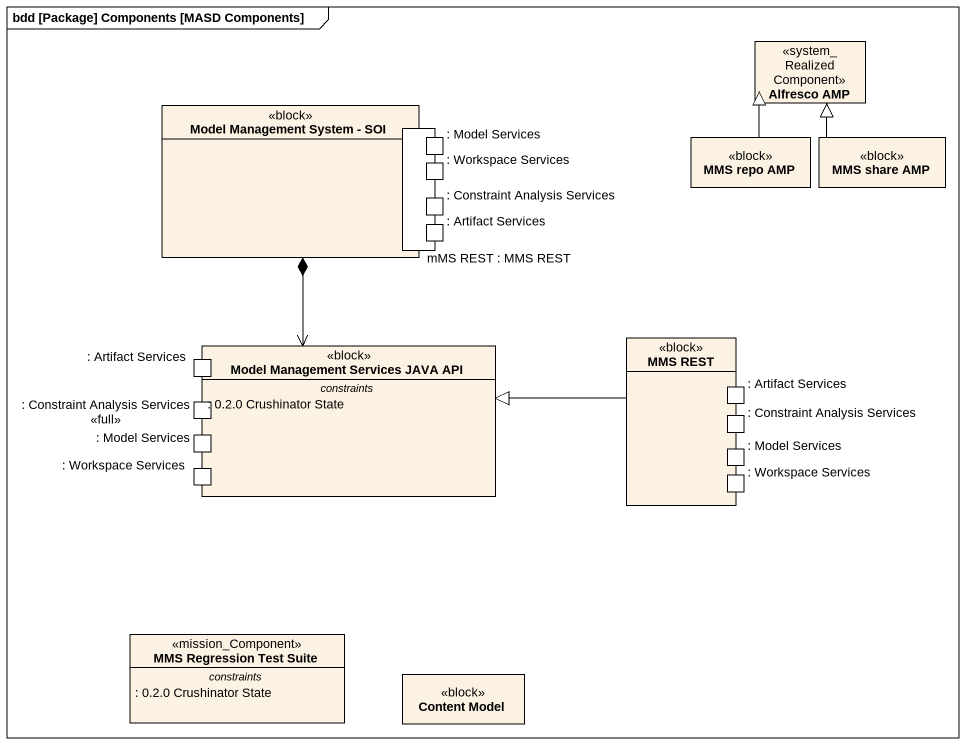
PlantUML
@startuml
mainframe bdd [Package] Components [MASD Components]
allowmixing
hide circle
hide empty members
class "Alfresco AMP" as Alfresco_AMP <<system_RealizedComponent>>
rectangle "Model Management System - SOI" as Model_Management_System_SOI <<block>> {
  port "mMS REST : MMS REST" as mMS_REST_MMS_REST
}
rectangle ": Model Services" as Model_Services
class "MMS repo AMP" as MMS_repo_AMP <<block>>
class "MMS share AMP" as MMS_share_AMP <<block>>
rectangle ": Workspace Services" as Workspace_Services
rectangle ": Artifact Services" as Artifact_Services
rectangle ": Constraint Analysis Services" as Constraint_Analysis_Services
class "Model Management Services JAVA API" as Model_Management_Services <<block>> {
  -- constraints --
  : 0.2.0 Crushinator State
  -- ports --
  : Artifact Services
  : Constraint Analysis Services <<full>>
  : Model Services
  : Workspace Services
}
rectangle "MMS REST" as MMS_REST <<block>> {
  port ": Artifact Services" as Artifact_Services_3
  port ": Constraint Analysis Services" as Constraint_Analysis_Services_2
  port ": Model Services" as Model_Services_3
  port ": Workspace Services" as Workspace_Services_3
}
class "MMS Regression Test Suite" as MMS_Regression_Test_Suite <<mission_Component>> {
  -- constraints --
  : 0.2.0 Crushinator State
}
class "Content Model" as Content_Model <<block>>
Model_Management_System_SOI *--> Model_Management_Services
MMS_repo_AMP -up-|> Alfresco_AMP
MMS_share_AMP -up-|> Alfresco_AMP
MMS_REST -left-|> Model_Management_Services
@enduml
